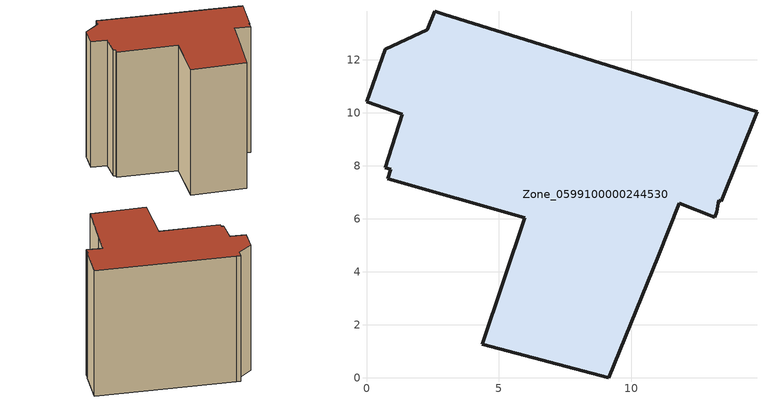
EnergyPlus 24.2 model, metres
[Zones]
Zone_0599100000244530
 floor ground (C_G): 0.71,7.93 1.34,9.95 0,10.42 0.71,12.41 2.29,13.15 2.58,13.84 2.91,13.72 14.74,10.05 13.38,6.66 13.29,6.7 13.23,6.27 13.14,6.06 11.81,6.59 11.02,4.59 9.15,0 4.37,1.26 5.97,6.03 0.8,7.51 0.91,7.87 z0
 wall outside (C_F): 2.91,13.72 2.58,13.84 2.29,13.15 0.71,12.41 0,10.42 1.34,9.95 0.71,7.93 0.91,7.87 0.8,7.51 5.97,6.03 4.37,1.26 9.15,0 11.02,4.59 11.81,6.59 13.14,6.06 13.23,6.27 13.29,6.7 13.38,6.66 14.74,10.05 2.91,13.72 z0:11.68
 roof outside (C_R): 1.34,9.95 0.71,7.93 0.91,7.87 0.8,7.51 5.97,6.03 4.37,1.26 9.15,0 11.02,4.59 11.81,6.59 13.14,6.06 13.23,6.27 13.29,6.7 13.38,6.66 14.74,10.05 2.91,13.72 2.58,13.84 2.29,13.15 0.71,12.41 0,10.42 z11.68
[BUILDING]
Pand.0599100000244530: North Axis=0; Terrain=City; Loads Convergence Tolerance Value=0.04; Temperature Convergence Tolerance Value=0.4; Solar Distribution=FullExterior; Maximum Number of Warmup Days=25; Minimum Number of Warmup Days=1
[Site:Location]
Rotterdam.The.Hague.AP_ZH_NLD Design_Conditions: Latitude=51.96; Longitude=4.45; Time Zone=1; Elevation=-4.5
[SITE:GROUNDTEMPERATURE:BUILDINGSURFACE]
18, 18, 18, 18, 18, 18, 18, 18, 18, 18, 18, 18
[MATERIAL] Thermal Absorptance=0.9; Solar Absorptance=0.7; Visible Absorptance=0.7
Name | Roughness | Thickness | Conductivity | Density | Specific Heat
G.TC.1946 | MediumSmooth | 0.15 | 1 | 540 | 1210
F.TC.1946 | Rough | 0.3 | 0.857143 | 1920 | 840
R.TC.1946 | MediumRough | 0.2 | 0.909091 | 1500 | 1000
[CONSTRUCTION]
C_G: G.TC.1946
C_F: F.TC.1946
C_R: R.TC.1946
[ZONE]
Zone_0599100000244530: Type=1; Multiplier=1; Ceiling Height=Autocalculate; Volume=Autocalculate; Floor Area=autocalculate; Part of Total Floor Area=Yes
[ZONEINFILTRATION:DESIGNFLOWRATE]
Infil_Zone_0599100000244530: Zone or ZoneList or Space or SpaceList=Zone_0599100000244530; Schedule=AlwaysOn; Design Flow Rate Calculation Method=Flow/Area; Flow Rate per Floor Area=0.003; Constant Term Coefficient=1; Temperature Term Coefficient=0; Velocity Term Coefficient=0; Velocity Squared Term Coefficient=0
[HVACTEMPLATE:ZONE:IDEALLOADSAIRSYSTEM]
Zone_0599100000244530: Maximum Heating Supply Air Temperature=50; Minimum Cooling Supply Air Temperature=13; Maximum Heating Supply Air Humidity Ratio=0.0156; Minimum Cooling Supply Air Humidity Ratio=0.0077; Heating Limit=NoLimit; Cooling Limit=NoLimit; Dehumidification Control Type=ConstantSensibleHeatRatio; Cooling Sensible Heat Ratio=0.7; Dehumidification Setpoint=60; Humidification Control Type=None; Humidification Setpoint=30; Outdoor Air Method=None; Outdoor Air Flow Rate per Person=0.00944; Outdoor Air Flow Rate per Zone Floor Area=0; Outdoor Air Flow Rate per Zone=0; Demand Controlled Ventilation Type=None; Outdoor Air Economizer Type=NoEconomizer; Heat Recovery Type=None; Sensible Heat Recovery Effectiveness=0.7; Latent Heat Recovery Effectiveness=0.65
[ZONECONTROL:THERMOSTAT]
ThermostatControl_Zone_0599100000244530: Zone or ZoneList=Zone_0599100000244530; Control Type Schedule=DualSetpointControlType; Control 1=Thermostat_Zone_0599100000244530; Temperature Difference Between Cutout And Setpoint=0
[THERMOSTATSETPOINT:DUALSETPOINT]
Thermostat_Zone_0599100000244530: Heating Setpoint Temperature Schedule=HeatingSetpoint_Zone_0599100000244530; Cooling Setpoint Temperature Schedule=CoolingSetpoint_Zone_0599100000244530
[SCHEDULE:COMPACT]
HeatingSetpoint_Zone_0599100000244530: Through: 12/31, For: AllDays, Until: 24:00, 21
CoolingSetpoint_Zone_0599100000244530: Through: 12/31, For: AllDays, Until: 24:00, 24
DualSetpointControlType: Through: 12/31, For: AllDays, Until: 24:00, 4
AlwaysOn: Through: 12/31, For: AllDays, Until: 24:00, 1
